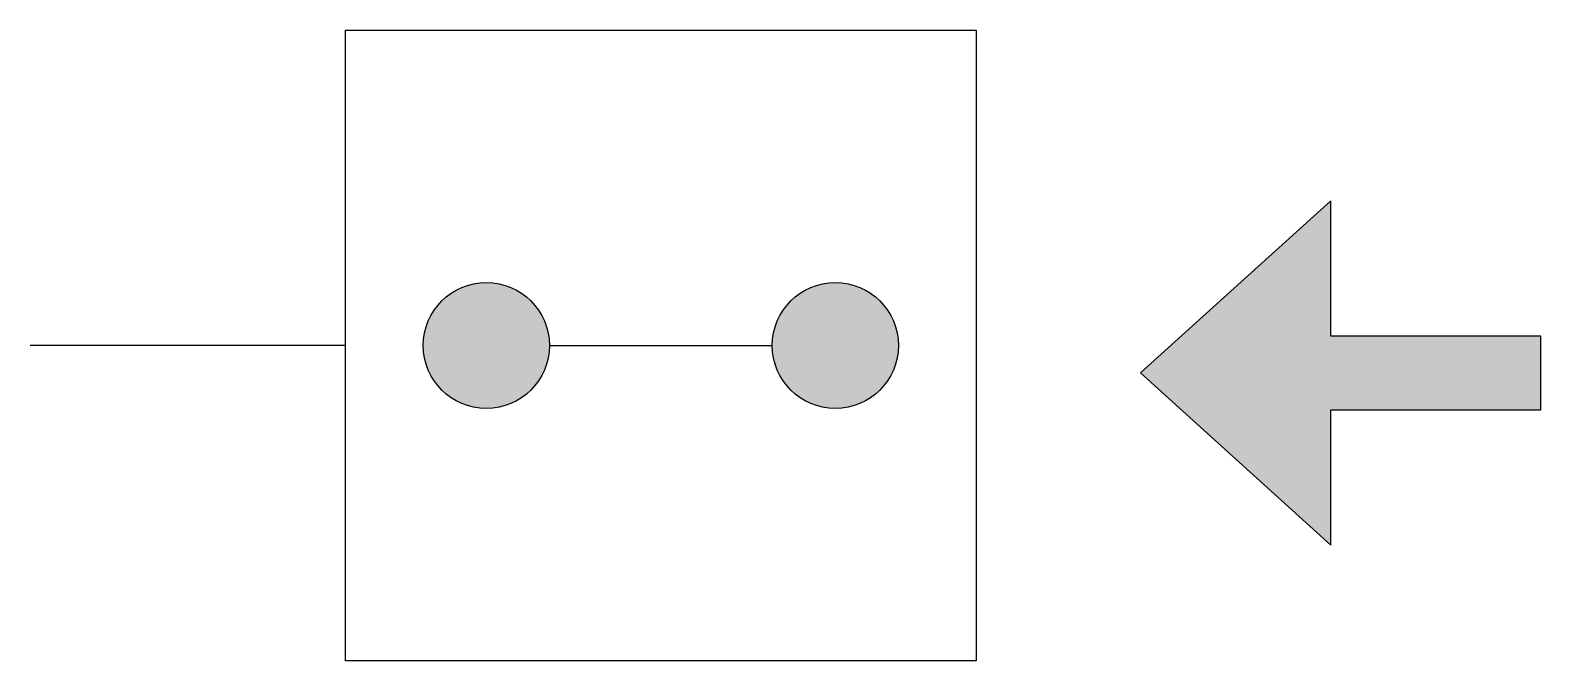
# Model space of a CAD drawing. Header units: metres. Extents: x 0 to 7.19, y -1.5 to 1.5.
import ezdxf

# ---------------------------------------------------------------- set-up
doc = ezdxf.new("R2010")
doc.units = ezdxf.units.M

msp = doc.modelspace()

# ---------------------------------------------------------------- hatches: boundary and pattern name
h = msp.add_hatch(color=256)
h.dxf.hatch_style = 1
h.paths.add_polyline_path([(7.1895, -0.3057), (7.1895, 0.0447), (6.1895, 0.0447), (6.1895, 0.6893), (5.2843, -0.1305), (6.1895, -0.9504), (6.1895, -0.3057)])
h = msp.add_hatch(color=256)
h.dxf.hatch_style = 1
edge = h.paths.add_edge_path()
edge.add_arc((2.171, 0), 0.3, 0, 360)
h = msp.add_hatch(color=256)
h.dxf.hatch_style = 1
edge = h.paths.add_edge_path()
edge.add_arc((3.832, 0), 0.3, 0, 360)

# ---------------------------------------------------------------- linework, layer by layer
for p, q in [((1.5, 0), (0, 0)), ((2.471, 0), (3.532, 0))]:
    msp.add_line(p, q)
for points in [[(1.5, 1.5015), (4.503, 1.5015), (4.503, -1.5015), (1.5, -1.5015)], [(7.1895, -0.3057), (7.1895, 0.0447), (6.1895, 0.0447), (6.1895, 0.6893), (5.2843, -0.1305), (6.1895, -0.9504), (6.1895, -0.3057)]]:
    msp.add_lwpolyline(points, close=True)
for centre in [(2.171, 0), (3.832, 0)]:
    msp.add_circle(centre, 0.3)

doc.saveas('drawing.dxf')
